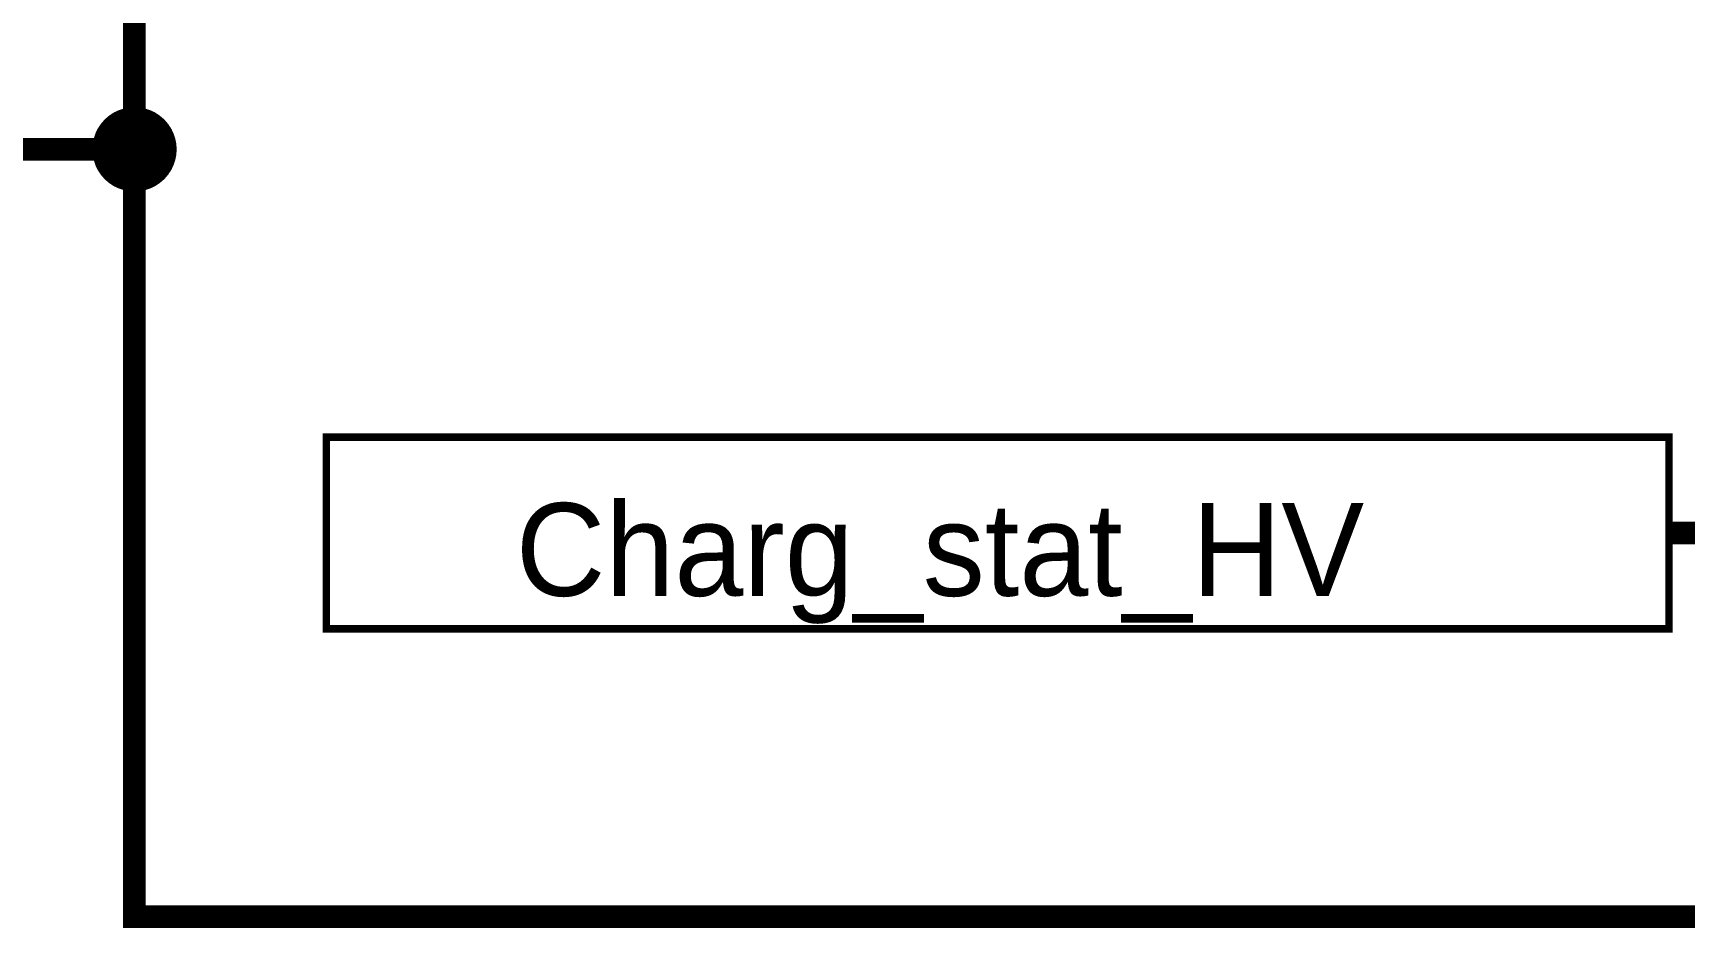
# Model space of a CAD drawing. Header units: millimetres. Extents: x 0 to 9.5, y 0 to 7.5.
# Drawn here: x 1.448 to 2.309, y 5.594 to 6.061 of the extents above; entities that cross this region are included whole.
import ezdxf

# ---------------------------------------------------------------- set-up
doc = ezdxf.new("R2010")
doc.units = ezdxf.units.MM
doc.header["$MEASUREMENT"] = 0
doc.layers.add('Sheet', color=255, linetype='Continuous')

msp = doc.modelspace()

# ---------------------------------------------------------------- linework, layer by layer
at = {"layer": 'Sheet'}
for points, const_width in [([(2.60033, 6.49996), (1.50048, 6.49996), (1.50048, 5.99994), (1.50048, 5.59998), (2.50038, 5.59998)], 0.0118), ([(1.48047, 5.99994), (1.48047, 6.00098), (1.48057, 6.00202), (1.48068, 6.00296), (1.48088, 6.004), (1.48109, 6.00494), (1.4814, 6.00588), (1.48172, 6.00682), (1.48203, 6.00776), (1.48245, 6.00859), (1.48286, 6.00953), (1.48338, 6.01036), (1.48391, 6.01109), (1.48443, 6.01192), (1.48505, 6.01265), (1.48568, 6.01338), (1.4863, 6.01411), (1.48703, 6.01474), (1.48776, 6.01536), (1.48849, 6.01599), (1.48933, 6.01651), (1.49006, 6.01703), (1.49089, 6.01755), (1.49183, 6.01797), (1.49266, 6.01839), (1.4936, 6.0187), (1.49454, 6.01901), (1.49547, 6.01933), (1.49641, 6.01953), (1.49745, 6.01974), (1.49839, 6.01985), (1.49944, 6.01995), (1.50048, 6.01995)], 0.0039), ([(1.48047, 5.99994), (1.48047, 6.00098), (1.48057, 6.00202), (1.48068, 6.00296), (1.48088, 6.004), (1.48109, 6.00494), (1.4814, 6.00588), (1.48172, 6.00682), (1.48203, 6.00776), (1.48245, 6.00859), (1.48286, 6.00953), (1.48338, 6.01036), (1.48391, 6.01109), (1.48443, 6.01192), (1.48505, 6.01265), (1.48568, 6.01338), (1.4863, 6.01411), (1.48703, 6.01474), (1.48776, 6.01536), (1.48849, 6.01599), (1.48933, 6.01651), (1.49006, 6.01703), (1.49089, 6.01755), (1.49183, 6.01797), (1.49266, 6.01839), (1.4936, 6.0187), (1.49454, 6.01901), (1.49547, 6.01933), (1.49641, 6.01953), (1.49745, 6.01974), (1.49839, 6.01985), (1.49944, 6.01995), (1.50048, 6.01995)], 0.0039), ([(1.48047, 5.99994), (1.48047, 6.00098), (1.48057, 6.00202), (1.48068, 6.00296), (1.48088, 6.004), (1.48109, 6.00494), (1.4814, 6.00588), (1.48172, 6.00682), (1.48203, 6.00776), (1.48245, 6.00859), (1.48286, 6.00953), (1.48338, 6.01036), (1.48391, 6.01109), (1.48443, 6.01192), (1.48505, 6.01265), (1.48568, 6.01338), (1.4863, 6.01411), (1.48703, 6.01474), (1.48776, 6.01536), (1.48849, 6.01599), (1.48933, 6.01651), (1.49006, 6.01703), (1.49089, 6.01755), (1.49183, 6.01797), (1.49266, 6.01839), (1.4936, 6.0187), (1.49454, 6.01901), (1.49547, 6.01933), (1.49641, 6.01953), (1.49745, 6.01974), (1.49839, 6.01985), (1.49944, 6.01995), (1.50048, 6.01995)], 0.0039), ([(1.48047, 5.99994), (1.48047, 6.00098), (1.48057, 6.00202), (1.48068, 6.00296), (1.48088, 6.004), (1.48109, 6.00494), (1.4814, 6.00588), (1.48172, 6.00682), (1.48203, 6.00776), (1.48245, 6.00859), (1.48286, 6.00953), (1.48338, 6.01036), (1.48391, 6.01109), (1.48443, 6.01192), (1.48505, 6.01265), (1.48568, 6.01338), (1.4863, 6.01411), (1.48703, 6.01474), (1.48776, 6.01536), (1.48849, 6.01599), (1.48933, 6.01651), (1.49006, 6.01703), (1.49089, 6.01755), (1.49183, 6.01797), (1.49266, 6.01839), (1.4936, 6.0187), (1.49454, 6.01901), (1.49547, 6.01933), (1.49641, 6.01953), (1.49745, 6.01974), (1.49839, 6.01985), (1.49944, 6.01995), (1.50048, 6.01995)], 0.0039), ([(1.48047, 5.99994), (1.48047, 6.00098), (1.48057, 6.00202), (1.48068, 6.00296), (1.48088, 6.004), (1.48109, 6.00494), (1.4814, 6.00588), (1.48172, 6.00682), (1.48203, 6.00776), (1.48245, 6.00859), (1.48286, 6.00953), (1.48338, 6.01036), (1.48391, 6.01109), (1.48443, 6.01192), (1.48505, 6.01265), (1.48568, 6.01338), (1.4863, 6.01411), (1.48703, 6.01474), (1.48776, 6.01536), (1.48849, 6.01599), (1.48933, 6.01651), (1.49006, 6.01703), (1.49089, 6.01755), (1.49183, 6.01797), (1.49266, 6.01839), (1.4936, 6.0187), (1.49454, 6.01901), (1.49547, 6.01933), (1.49641, 6.01953), (1.49745, 6.01974), (1.49839, 6.01985), (1.49944, 6.01995), (1.50048, 6.01995)], 0.0039), ([(1.48047, 5.99994), (1.48047, 6.00098), (1.48057, 6.00202), (1.48068, 6.00296), (1.48088, 6.004), (1.48109, 6.00494), (1.4814, 6.00588), (1.48172, 6.00682), (1.48203, 6.00776), (1.48245, 6.00859), (1.48286, 6.00953), (1.48338, 6.01036), (1.48391, 6.01109), (1.48443, 6.01192), (1.48505, 6.01265), (1.48568, 6.01338), (1.4863, 6.01411), (1.48703, 6.01474), (1.48776, 6.01536), (1.48849, 6.01599), (1.48933, 6.01651), (1.49006, 6.01703), (1.49089, 6.01755), (1.49183, 6.01797), (1.49266, 6.01839), (1.4936, 6.0187), (1.49454, 6.01901), (1.49547, 6.01933), (1.49641, 6.01953), (1.49745, 6.01974), (1.49839, 6.01985), (1.49944, 6.01995), (1.50048, 6.01995)], 0.0039), ([(1.48047, 5.99994), (1.48047, 6.00098), (1.48057, 6.00202), (1.48068, 6.00296), (1.48088, 6.004), (1.48109, 6.00494), (1.4814, 6.00588), (1.48172, 6.00682), (1.48203, 6.00776), (1.48245, 6.00859), (1.48286, 6.00953), (1.48338, 6.01036), (1.48391, 6.01109), (1.48443, 6.01192), (1.48505, 6.01265), (1.48568, 6.01338), (1.4863, 6.01411), (1.48703, 6.01474), (1.48776, 6.01536), (1.48849, 6.01599), (1.48933, 6.01651), (1.49006, 6.01703), (1.49089, 6.01755), (1.49183, 6.01797), (1.49266, 6.01839), (1.4936, 6.0187), (1.49454, 6.01901), (1.49547, 6.01933), (1.49641, 6.01953), (1.49745, 6.01974), (1.49839, 6.01985), (1.49944, 6.01995), (1.50048, 6.01995)], 0.0039), ([(1.48047, 5.99994), (1.48047, 6.00098), (1.48057, 6.00202), (1.48068, 6.00296), (1.48088, 6.004), (1.48109, 6.00494), (1.4814, 6.00588), (1.48172, 6.00682), (1.48203, 6.00776), (1.48245, 6.00859), (1.48286, 6.00953), (1.48338, 6.01036), (1.48391, 6.01109), (1.48443, 6.01192), (1.48505, 6.01265), (1.48568, 6.01338), (1.4863, 6.01411), (1.48703, 6.01474), (1.48776, 6.01536), (1.48849, 6.01599), (1.48933, 6.01651), (1.49006, 6.01703), (1.49089, 6.01755), (1.49183, 6.01797), (1.49266, 6.01839), (1.4936, 6.0187), (1.49454, 6.01901), (1.49547, 6.01933), (1.49641, 6.01953), (1.49745, 6.01974), (1.49839, 6.01985), (1.49944, 6.01995), (1.50048, 6.01995)], 0.0039), ([(1.50048, 6.01995), (1.50048, 6.01995)], 0.0039), ([(1.50048, 6.01995), (1.50152, 6.01995), (1.50256, 6.01985), (1.5035, 6.01974), (1.50454, 6.01953), (1.50548, 6.01933), (1.50642, 6.01901), (1.50736, 6.0187), (1.50829, 6.01839), (1.50913, 6.01797), (1.51007, 6.01755), (1.5109, 6.01703), (1.51163, 6.01651), (1.51246, 6.01599), (1.51319, 6.01536), (1.51392, 6.01474), (1.51465, 6.01411), (1.51528, 6.01338), (1.5159, 6.01265), (1.51653, 6.01192), (1.51705, 6.01109), (1.51757, 6.01036), (1.51809, 6.00953), (1.51851, 6.00859), (1.51892, 6.00776), (1.51924, 6.00682), (1.51955, 6.00588), (1.51986, 6.00494), (1.52007, 6.004), (1.52028, 6.00296), (1.52038, 6.00202), (1.52049, 6.00098), (1.52049, 5.99994)], 0.0039), ([(1.50048, 6.01995), (1.50048, 6.01995)], 0.0039), ([(1.50048, 6.01995), (1.50152, 6.01995), (1.50256, 6.01985), (1.5035, 6.01974), (1.50454, 6.01953), (1.50548, 6.01933), (1.50642, 6.01901), (1.50736, 6.0187), (1.50829, 6.01839), (1.50913, 6.01797), (1.51007, 6.01755), (1.5109, 6.01703), (1.51163, 6.01651), (1.51246, 6.01599), (1.51319, 6.01536), (1.51392, 6.01474), (1.51465, 6.01411), (1.51528, 6.01338), (1.5159, 6.01265), (1.51653, 6.01192), (1.51705, 6.01109), (1.51757, 6.01036), (1.51809, 6.00953), (1.51851, 6.00859), (1.51892, 6.00776), (1.51924, 6.00682), (1.51955, 6.00588), (1.51986, 6.00494), (1.52007, 6.004), (1.52028, 6.00296), (1.52038, 6.00202), (1.52049, 6.00098), (1.52049, 5.99994)], 0.0039), ([(1.50048, 6.01995), (1.50048, 6.01995)], 0.0039), ([(1.50048, 6.01995), (1.50152, 6.01995), (1.50256, 6.01985), (1.5035, 6.01974), (1.50454, 6.01953), (1.50548, 6.01933), (1.50642, 6.01901), (1.50736, 6.0187), (1.50829, 6.01839), (1.50913, 6.01797), (1.51007, 6.01755), (1.5109, 6.01703), (1.51163, 6.01651), (1.51246, 6.01599), (1.51319, 6.01536), (1.51392, 6.01474), (1.51465, 6.01411), (1.51528, 6.01338), (1.5159, 6.01265), (1.51653, 6.01192), (1.51705, 6.01109), (1.51757, 6.01036), (1.51809, 6.00953), (1.51851, 6.00859), (1.51892, 6.00776), (1.51924, 6.00682), (1.51955, 6.00588), (1.51986, 6.00494), (1.52007, 6.004), (1.52028, 6.00296), (1.52038, 6.00202), (1.52049, 6.00098), (1.52049, 5.99994)], 0.0039), ([(1.50048, 6.01995), (1.50048, 6.01995)], 0.0039), ([(1.50048, 6.01995), (1.50152, 6.01995), (1.50256, 6.01985), (1.5035, 6.01974), (1.50454, 6.01953), (1.50548, 6.01933), (1.50642, 6.01901), (1.50736, 6.0187), (1.50829, 6.01839), (1.50913, 6.01797), (1.51007, 6.01755), (1.5109, 6.01703), (1.51163, 6.01651), (1.51246, 6.01599), (1.51319, 6.01536), (1.51392, 6.01474), (1.51465, 6.01411), (1.51528, 6.01338), (1.5159, 6.01265), (1.51653, 6.01192), (1.51705, 6.01109), (1.51757, 6.01036), (1.51809, 6.00953), (1.51851, 6.00859), (1.51892, 6.00776), (1.51924, 6.00682), (1.51955, 6.00588), (1.51986, 6.00494), (1.52007, 6.004), (1.52028, 6.00296), (1.52038, 6.00202), (1.52049, 6.00098), (1.52049, 5.99994)], 0.0039), ([(1.50048, 6.01995), (1.50048, 6.01995)], 0.0039), ([(1.50048, 6.01995), (1.50152, 6.01995), (1.50256, 6.01985), (1.5035, 6.01974), (1.50454, 6.01953), (1.50548, 6.01933), (1.50642, 6.01901), (1.50736, 6.0187), (1.50829, 6.01839), (1.50913, 6.01797), (1.51007, 6.01755), (1.5109, 6.01703), (1.51163, 6.01651), (1.51246, 6.01599), (1.51319, 6.01536), (1.51392, 6.01474), (1.51465, 6.01411), (1.51528, 6.01338), (1.5159, 6.01265), (1.51653, 6.01192), (1.51705, 6.01109), (1.51757, 6.01036), (1.51809, 6.00953), (1.51851, 6.00859), (1.51892, 6.00776), (1.51924, 6.00682), (1.51955, 6.00588), (1.51986, 6.00494), (1.52007, 6.004), (1.52028, 6.00296), (1.52038, 6.00202), (1.52049, 6.00098), (1.52049, 5.99994)], 0.0039), ([(1.50048, 6.01995), (1.50048, 6.01995)], 0.0039), ([(1.50048, 6.01995), (1.50152, 6.01995), (1.50256, 6.01985), (1.5035, 6.01974), (1.50454, 6.01953), (1.50548, 6.01933), (1.50642, 6.01901), (1.50736, 6.0187), (1.50829, 6.01839), (1.50913, 6.01797), (1.51007, 6.01755), (1.5109, 6.01703), (1.51163, 6.01651), (1.51246, 6.01599), (1.51319, 6.01536), (1.51392, 6.01474), (1.51465, 6.01411), (1.51528, 6.01338), (1.5159, 6.01265), (1.51653, 6.01192), (1.51705, 6.01109), (1.51757, 6.01036), (1.51809, 6.00953), (1.51851, 6.00859), (1.51892, 6.00776), (1.51924, 6.00682), (1.51955, 6.00588), (1.51986, 6.00494), (1.52007, 6.004), (1.52028, 6.00296), (1.52038, 6.00202), (1.52049, 6.00098), (1.52049, 5.99994)], 0.0039), ([(1.50048, 6.01995), (1.50048, 6.01995)], 0.0039), ([(1.50048, 6.01995), (1.50152, 6.01995), (1.50256, 6.01985), (1.5035, 6.01974), (1.50454, 6.01953), (1.50548, 6.01933), (1.50642, 6.01901), (1.50736, 6.0187), (1.50829, 6.01839), (1.50913, 6.01797), (1.51007, 6.01755), (1.5109, 6.01703), (1.51163, 6.01651), (1.51246, 6.01599), (1.51319, 6.01536), (1.51392, 6.01474), (1.51465, 6.01411), (1.51528, 6.01338), (1.5159, 6.01265), (1.51653, 6.01192), (1.51705, 6.01109), (1.51757, 6.01036), (1.51809, 6.00953), (1.51851, 6.00859), (1.51892, 6.00776), (1.51924, 6.00682), (1.51955, 6.00588), (1.51986, 6.00494), (1.52007, 6.004), (1.52028, 6.00296), (1.52038, 6.00202), (1.52049, 6.00098), (1.52049, 5.99994)], 0.0039), ([(1.50048, 6.01995), (1.50048, 6.01995)], 0.0039), ([(1.50048, 6.01995), (1.50152, 6.01995), (1.50256, 6.01985), (1.5035, 6.01974), (1.50454, 6.01953), (1.50548, 6.01933), (1.50642, 6.01901), (1.50736, 6.0187), (1.50829, 6.01839), (1.50913, 6.01797), (1.51007, 6.01755), (1.5109, 6.01703), (1.51163, 6.01651), (1.51246, 6.01599), (1.51319, 6.01536), (1.51392, 6.01474), (1.51465, 6.01411), (1.51528, 6.01338), (1.5159, 6.01265), (1.51653, 6.01192), (1.51705, 6.01109), (1.51757, 6.01036), (1.51809, 6.00953), (1.51851, 6.00859), (1.51892, 6.00776), (1.51924, 6.00682), (1.51955, 6.00588), (1.51986, 6.00494), (1.52007, 6.004), (1.52028, 6.00296), (1.52038, 6.00202), (1.52049, 6.00098), (1.52049, 5.99994)], 0.0039), ([(1.30058, 5.99994), (1.50048, 5.99994)], 0.0118), ([(1.50048, 5.97992), (1.49944, 5.97992), (1.49839, 5.98003), (1.49745, 5.98013), (1.49641, 5.98034), (1.49547, 5.98055), (1.49454, 5.98086), (1.4936, 5.98117), (1.49266, 5.98149), (1.49183, 5.9819), (1.49089, 5.98232), (1.49006, 5.98284), (1.48933, 5.98336), (1.48849, 5.98389), (1.48776, 5.98451), (1.48703, 5.98514), (1.4863, 5.98576), (1.48568, 5.98649), (1.48505, 5.98722), (1.48443, 5.98795), (1.48391, 5.98878), (1.48338, 5.98951), (1.48286, 5.99035), (1.48245, 5.99129), (1.48203, 5.99212), (1.48172, 5.99306), (1.4814, 5.994), (1.48109, 5.99493), (1.48088, 5.99587), (1.48068, 5.99691), (1.48057, 5.99785), (1.48047, 5.9989), (1.48047, 5.99994)], 0.0039), ([(1.48047, 5.99994), (1.48047, 5.99994)], 0.0039), ([(1.50048, 5.97992), (1.49944, 5.97992), (1.49839, 5.98003), (1.49745, 5.98013), (1.49641, 5.98034), (1.49547, 5.98055), (1.49454, 5.98086), (1.4936, 5.98117), (1.49266, 5.98149), (1.49183, 5.9819), (1.49089, 5.98232), (1.49006, 5.98284), (1.48933, 5.98336), (1.48849, 5.98389), (1.48776, 5.98451), (1.48703, 5.98514), (1.4863, 5.98576), (1.48568, 5.98649), (1.48505, 5.98722), (1.48443, 5.98795), (1.48391, 5.98878), (1.48338, 5.98951), (1.48286, 5.99035), (1.48245, 5.99129), (1.48203, 5.99212), (1.48172, 5.99306), (1.4814, 5.994), (1.48109, 5.99493), (1.48088, 5.99587), (1.48068, 5.99691), (1.48057, 5.99785), (1.48047, 5.9989), (1.48047, 5.99994)], 0.0039), ([(1.48047, 5.99994), (1.48047, 5.99994)], 0.0039), ([(1.50048, 5.97992), (1.49944, 5.97992), (1.49839, 5.98003), (1.49745, 5.98013), (1.49641, 5.98034), (1.49547, 5.98055), (1.49454, 5.98086), (1.4936, 5.98117), (1.49266, 5.98149), (1.49183, 5.9819), (1.49089, 5.98232), (1.49006, 5.98284), (1.48933, 5.98336), (1.48849, 5.98389), (1.48776, 5.98451), (1.48703, 5.98514), (1.4863, 5.98576), (1.48568, 5.98649), (1.48505, 5.98722), (1.48443, 5.98795), (1.48391, 5.98878), (1.48338, 5.98951), (1.48286, 5.99035), (1.48245, 5.99129), (1.48203, 5.99212), (1.48172, 5.99306), (1.4814, 5.994), (1.48109, 5.99493), (1.48088, 5.99587), (1.48068, 5.99691), (1.48057, 5.99785), (1.48047, 5.9989), (1.48047, 5.99994)], 0.0039), ([(1.48047, 5.99994), (1.48047, 5.99994)], 0.0039), ([(1.50048, 5.97992), (1.49944, 5.97992), (1.49839, 5.98003), (1.49745, 5.98013), (1.49641, 5.98034), (1.49547, 5.98055), (1.49454, 5.98086), (1.4936, 5.98117), (1.49266, 5.98149), (1.49183, 5.9819), (1.49089, 5.98232), (1.49006, 5.98284), (1.48933, 5.98336), (1.48849, 5.98389), (1.48776, 5.98451), (1.48703, 5.98514), (1.4863, 5.98576), (1.48568, 5.98649), (1.48505, 5.98722), (1.48443, 5.98795), (1.48391, 5.98878), (1.48338, 5.98951), (1.48286, 5.99035), (1.48245, 5.99129), (1.48203, 5.99212), (1.48172, 5.99306), (1.4814, 5.994), (1.48109, 5.99493), (1.48088, 5.99587), (1.48068, 5.99691), (1.48057, 5.99785), (1.48047, 5.9989), (1.48047, 5.99994)], 0.0039), ([(1.48047, 5.99994), (1.48047, 5.99994)], 0.0039), ([(1.50048, 5.97992), (1.49944, 5.97992), (1.49839, 5.98003), (1.49745, 5.98013), (1.49641, 5.98034), (1.49547, 5.98055), (1.49454, 5.98086), (1.4936, 5.98117), (1.49266, 5.98149), (1.49183, 5.9819), (1.49089, 5.98232), (1.49006, 5.98284), (1.48933, 5.98336), (1.48849, 5.98389), (1.48776, 5.98451), (1.48703, 5.98514), (1.4863, 5.98576), (1.48568, 5.98649), (1.48505, 5.98722), (1.48443, 5.98795), (1.48391, 5.98878), (1.48338, 5.98951), (1.48286, 5.99035), (1.48245, 5.99129), (1.48203, 5.99212), (1.48172, 5.99306), (1.4814, 5.994), (1.48109, 5.99493), (1.48088, 5.99587), (1.48068, 5.99691), (1.48057, 5.99785), (1.48047, 5.9989), (1.48047, 5.99994)], 0.0039), ([(1.48047, 5.99994), (1.48047, 5.99994)], 0.0039), ([(1.50048, 5.97992), (1.49944, 5.97992), (1.49839, 5.98003), (1.49745, 5.98013), (1.49641, 5.98034), (1.49547, 5.98055), (1.49454, 5.98086), (1.4936, 5.98117), (1.49266, 5.98149), (1.49183, 5.9819), (1.49089, 5.98232), (1.49006, 5.98284), (1.48933, 5.98336), (1.48849, 5.98389), (1.48776, 5.98451), (1.48703, 5.98514), (1.4863, 5.98576), (1.48568, 5.98649), (1.48505, 5.98722), (1.48443, 5.98795), (1.48391, 5.98878), (1.48338, 5.98951), (1.48286, 5.99035), (1.48245, 5.99129), (1.48203, 5.99212), (1.48172, 5.99306), (1.4814, 5.994), (1.48109, 5.99493), (1.48088, 5.99587), (1.48068, 5.99691), (1.48057, 5.99785), (1.48047, 5.9989), (1.48047, 5.99994)], 0.0039), ([(1.48047, 5.99994), (1.48047, 5.99994)], 0.0039), ([(1.50048, 5.97992), (1.49944, 5.97992), (1.49839, 5.98003), (1.49745, 5.98013), (1.49641, 5.98034), (1.49547, 5.98055), (1.49454, 5.98086), (1.4936, 5.98117), (1.49266, 5.98149), (1.49183, 5.9819), (1.49089, 5.98232), (1.49006, 5.98284), (1.48933, 5.98336), (1.48849, 5.98389), (1.48776, 5.98451), (1.48703, 5.98514), (1.4863, 5.98576), (1.48568, 5.98649), (1.48505, 5.98722), (1.48443, 5.98795), (1.48391, 5.98878), (1.48338, 5.98951), (1.48286, 5.99035), (1.48245, 5.99129), (1.48203, 5.99212), (1.48172, 5.99306), (1.4814, 5.994), (1.48109, 5.99493), (1.48088, 5.99587), (1.48068, 5.99691), (1.48057, 5.99785), (1.48047, 5.9989), (1.48047, 5.99994)], 0.0039), ([(1.48047, 5.99994), (1.48047, 5.99994)], 0.0039), ([(1.50048, 5.97992), (1.49944, 5.97992), (1.49839, 5.98003), (1.49745, 5.98013), (1.49641, 5.98034), (1.49547, 5.98055), (1.49454, 5.98086), (1.4936, 5.98117), (1.49266, 5.98149), (1.49183, 5.9819), (1.49089, 5.98232), (1.49006, 5.98284), (1.48933, 5.98336), (1.48849, 5.98389), (1.48776, 5.98451), (1.48703, 5.98514), (1.4863, 5.98576), (1.48568, 5.98649), (1.48505, 5.98722), (1.48443, 5.98795), (1.48391, 5.98878), (1.48338, 5.98951), (1.48286, 5.99035), (1.48245, 5.99129), (1.48203, 5.99212), (1.48172, 5.99306), (1.4814, 5.994), (1.48109, 5.99493), (1.48088, 5.99587), (1.48068, 5.99691), (1.48057, 5.99785), (1.48047, 5.9989), (1.48047, 5.99994)], 0.0039), ([(1.48047, 5.99994), (1.48047, 5.99994)], 0.0039), ([(1.52049, 5.99994), (1.52049, 5.9989), (1.52038, 5.99785), (1.52028, 5.99691), (1.52007, 5.99587), (1.51986, 5.99493), (1.51955, 5.994), (1.51924, 5.99306), (1.51892, 5.99212), (1.51851, 5.99129), (1.51809, 5.99035), (1.51757, 5.98951), (1.51705, 5.98878), (1.51653, 5.98795), (1.5159, 5.98722), (1.51528, 5.98649), (1.51465, 5.98576), (1.51392, 5.98514), (1.51319, 5.98451), (1.51246, 5.98389), (1.51163, 5.98336), (1.5109, 5.98284), (1.51007, 5.98232), (1.50913, 5.9819), (1.50829, 5.98149), (1.50736, 5.98117), (1.50642, 5.98086), (1.50548, 5.98055), (1.50454, 5.98034), (1.5035, 5.98013), (1.50256, 5.98003), (1.50152, 5.97992), (1.50048, 5.97992)], 0.0039), ([(1.52049, 5.99994), (1.52049, 5.9989), (1.52038, 5.99785), (1.52028, 5.99691), (1.52007, 5.99587), (1.51986, 5.99493), (1.51955, 5.994), (1.51924, 5.99306), (1.51892, 5.99212), (1.51851, 5.99129), (1.51809, 5.99035), (1.51757, 5.98951), (1.51705, 5.98878), (1.51653, 5.98795), (1.5159, 5.98722), (1.51528, 5.98649), (1.51465, 5.98576), (1.51392, 5.98514), (1.51319, 5.98451), (1.51246, 5.98389), (1.51163, 5.98336), (1.5109, 5.98284), (1.51007, 5.98232), (1.50913, 5.9819), (1.50829, 5.98149), (1.50736, 5.98117), (1.50642, 5.98086), (1.50548, 5.98055), (1.50454, 5.98034), (1.5035, 5.98013), (1.50256, 5.98003), (1.50152, 5.97992), (1.50048, 5.97992)], 0.0039), ([(1.52049, 5.99994), (1.52049, 5.9989), (1.52038, 5.99785), (1.52028, 5.99691), (1.52007, 5.99587), (1.51986, 5.99493), (1.51955, 5.994), (1.51924, 5.99306), (1.51892, 5.99212), (1.51851, 5.99129), (1.51809, 5.99035), (1.51757, 5.98951), (1.51705, 5.98878), (1.51653, 5.98795), (1.5159, 5.98722), (1.51528, 5.98649), (1.51465, 5.98576), (1.51392, 5.98514), (1.51319, 5.98451), (1.51246, 5.98389), (1.51163, 5.98336), (1.5109, 5.98284), (1.51007, 5.98232), (1.50913, 5.9819), (1.50829, 5.98149), (1.50736, 5.98117), (1.50642, 5.98086), (1.50548, 5.98055), (1.50454, 5.98034), (1.5035, 5.98013), (1.50256, 5.98003), (1.50152, 5.97992), (1.50048, 5.97992)], 0.0039), ([(1.52049, 5.99994), (1.52049, 5.9989), (1.52038, 5.99785), (1.52028, 5.99691), (1.52007, 5.99587), (1.51986, 5.99493), (1.51955, 5.994), (1.51924, 5.99306), (1.51892, 5.99212), (1.51851, 5.99129), (1.51809, 5.99035), (1.51757, 5.98951), (1.51705, 5.98878), (1.51653, 5.98795), (1.5159, 5.98722), (1.51528, 5.98649), (1.51465, 5.98576), (1.51392, 5.98514), (1.51319, 5.98451), (1.51246, 5.98389), (1.51163, 5.98336), (1.5109, 5.98284), (1.51007, 5.98232), (1.50913, 5.9819), (1.50829, 5.98149), (1.50736, 5.98117), (1.50642, 5.98086), (1.50548, 5.98055), (1.50454, 5.98034), (1.5035, 5.98013), (1.50256, 5.98003), (1.50152, 5.97992), (1.50048, 5.97992)], 0.0039), ([(1.52049, 5.99994), (1.52049, 5.9989), (1.52038, 5.99785), (1.52028, 5.99691), (1.52007, 5.99587), (1.51986, 5.99493), (1.51955, 5.994), (1.51924, 5.99306), (1.51892, 5.99212), (1.51851, 5.99129), (1.51809, 5.99035), (1.51757, 5.98951), (1.51705, 5.98878), (1.51653, 5.98795), (1.5159, 5.98722), (1.51528, 5.98649), (1.51465, 5.98576), (1.51392, 5.98514), (1.51319, 5.98451), (1.51246, 5.98389), (1.51163, 5.98336), (1.5109, 5.98284), (1.51007, 5.98232), (1.50913, 5.9819), (1.50829, 5.98149), (1.50736, 5.98117), (1.50642, 5.98086), (1.50548, 5.98055), (1.50454, 5.98034), (1.5035, 5.98013), (1.50256, 5.98003), (1.50152, 5.97992), (1.50048, 5.97992)], 0.0039), ([(1.52049, 5.99994), (1.52049, 5.9989), (1.52038, 5.99785), (1.52028, 5.99691), (1.52007, 5.99587), (1.51986, 5.99493), (1.51955, 5.994), (1.51924, 5.99306), (1.51892, 5.99212), (1.51851, 5.99129), (1.51809, 5.99035), (1.51757, 5.98951), (1.51705, 5.98878), (1.51653, 5.98795), (1.5159, 5.98722), (1.51528, 5.98649), (1.51465, 5.98576), (1.51392, 5.98514), (1.51319, 5.98451), (1.51246, 5.98389), (1.51163, 5.98336), (1.5109, 5.98284), (1.51007, 5.98232), (1.50913, 5.9819), (1.50829, 5.98149), (1.50736, 5.98117), (1.50642, 5.98086), (1.50548, 5.98055), (1.50454, 5.98034), (1.5035, 5.98013), (1.50256, 5.98003), (1.50152, 5.97992), (1.50048, 5.97992)], 0.0039), ([(1.52049, 5.99994), (1.52049, 5.9989), (1.52038, 5.99785), (1.52028, 5.99691), (1.52007, 5.99587), (1.51986, 5.99493), (1.51955, 5.994), (1.51924, 5.99306), (1.51892, 5.99212), (1.51851, 5.99129), (1.51809, 5.99035), (1.51757, 5.98951), (1.51705, 5.98878), (1.51653, 5.98795), (1.5159, 5.98722), (1.51528, 5.98649), (1.51465, 5.98576), (1.51392, 5.98514), (1.51319, 5.98451), (1.51246, 5.98389), (1.51163, 5.98336), (1.5109, 5.98284), (1.51007, 5.98232), (1.50913, 5.9819), (1.50829, 5.98149), (1.50736, 5.98117), (1.50642, 5.98086), (1.50548, 5.98055), (1.50454, 5.98034), (1.5035, 5.98013), (1.50256, 5.98003), (1.50152, 5.97992), (1.50048, 5.97992)], 0.0039), ([(1.52049, 5.99994), (1.52049, 5.9989), (1.52038, 5.99785), (1.52028, 5.99691), (1.52007, 5.99587), (1.51986, 5.99493), (1.51955, 5.994), (1.51924, 5.99306), (1.51892, 5.99212), (1.51851, 5.99129), (1.51809, 5.99035), (1.51757, 5.98951), (1.51705, 5.98878), (1.51653, 5.98795), (1.5159, 5.98722), (1.51528, 5.98649), (1.51465, 5.98576), (1.51392, 5.98514), (1.51319, 5.98451), (1.51246, 5.98389), (1.51163, 5.98336), (1.5109, 5.98284), (1.51007, 5.98232), (1.50913, 5.9819), (1.50829, 5.98149), (1.50736, 5.98117), (1.50642, 5.98086), (1.50548, 5.98055), (1.50454, 5.98034), (1.5035, 5.98013), (1.50256, 5.98003), (1.50152, 5.97992), (1.50048, 5.97992)], 0.0039), ([(1.52049, 5.99994), (1.52049, 5.99994), (1.52049, 5.99994), (1.52049, 5.99994), (1.52049, 5.99994), (1.52049, 5.99994), (1.52049, 5.99994), (1.52049, 5.99994), (1.52049, 5.99994), (1.52049, 5.99994), (1.52049, 5.99994), (1.52049, 5.99994), (1.52049, 5.99994), (1.52049, 5.99994), (1.52049, 5.99994), (1.52049, 5.99994), (1.52049, 5.99994), (1.52049, 5.99994), (1.52049, 5.99994), (1.52049, 5.99994), (1.52049, 5.99994), (1.52049, 5.99994), (1.52049, 5.99994), (1.52049, 5.99994), (1.52049, 5.99994), (1.52049, 5.99994), (1.52049, 5.99994), (1.52049, 5.99994), (1.52049, 5.99994), (1.52049, 5.99994), (1.52049, 5.99994), (1.52049, 5.99994), (1.52049, 5.99994)], 0.0039), ([(1.52049, 5.99994), (1.52049, 5.99994)], 0.0039), ([(1.52049, 5.99994), (1.52049, 5.99994), (1.52049, 5.99994), (1.52049, 5.99994), (1.52049, 5.99994), (1.52049, 5.99994), (1.52049, 5.99994), (1.52049, 5.99994), (1.52049, 5.99994), (1.52049, 5.99994), (1.52049, 5.99994), (1.52049, 5.99994), (1.52049, 5.99994), (1.52049, 5.99994), (1.52049, 5.99994), (1.52049, 5.99994), (1.52049, 5.99994), (1.52049, 5.99994), (1.52049, 5.99994), (1.52049, 5.99994), (1.52049, 5.99994), (1.52049, 5.99994), (1.52049, 5.99994), (1.52049, 5.99994), (1.52049, 5.99994), (1.52049, 5.99994), (1.52049, 5.99994), (1.52049, 5.99994), (1.52049, 5.99994), (1.52049, 5.99994), (1.52049, 5.99994), (1.52049, 5.99994), (1.52049, 5.99994)], 0.0039), ([(1.52049, 5.99994), (1.52049, 5.99994)], 0.0039), ([(1.52049, 5.99994), (1.52049, 5.99994), (1.52049, 5.99994), (1.52049, 5.99994), (1.52049, 5.99994), (1.52049, 5.99994), (1.52049, 5.99994), (1.52049, 5.99994), (1.52049, 5.99994), (1.52049, 5.99994), (1.52049, 5.99994), (1.52049, 5.99994), (1.52049, 5.99994), (1.52049, 5.99994), (1.52049, 5.99994), (1.52049, 5.99994), (1.52049, 5.99994), (1.52049, 5.99994), (1.52049, 5.99994), (1.52049, 5.99994), (1.52049, 5.99994), (1.52049, 5.99994), (1.52049, 5.99994), (1.52049, 5.99994), (1.52049, 5.99994), (1.52049, 5.99994), (1.52049, 5.99994), (1.52049, 5.99994), (1.52049, 5.99994), (1.52049, 5.99994), (1.52049, 5.99994), (1.52049, 5.99994), (1.52049, 5.99994)], 0.0039), ([(1.52049, 5.99994), (1.52049, 5.99994)], 0.0039), ([(1.52049, 5.99994), (1.52049, 5.99994), (1.52049, 5.99994), (1.52049, 5.99994), (1.52049, 5.99994), (1.52049, 5.99994), (1.52049, 5.99994), (1.52049, 5.99994), (1.52049, 5.99994), (1.52049, 5.99994), (1.52049, 5.99994), (1.52049, 5.99994), (1.52049, 5.99994), (1.52049, 5.99994), (1.52049, 5.99994), (1.52049, 5.99994), (1.52049, 5.99994), (1.52049, 5.99994), (1.52049, 5.99994), (1.52049, 5.99994), (1.52049, 5.99994), (1.52049, 5.99994), (1.52049, 5.99994), (1.52049, 5.99994), (1.52049, 5.99994), (1.52049, 5.99994), (1.52049, 5.99994), (1.52049, 5.99994), (1.52049, 5.99994), (1.52049, 5.99994), (1.52049, 5.99994), (1.52049, 5.99994), (1.52049, 5.99994)], 0.0039), ([(1.52049, 5.99994), (1.52049, 5.99994)], 0.0039), ([(1.52049, 5.99994), (1.52049, 5.99994), (1.52049, 5.99994), (1.52049, 5.99994), (1.52049, 5.99994), (1.52049, 5.99994), (1.52049, 5.99994), (1.52049, 5.99994), (1.52049, 5.99994), (1.52049, 5.99994), (1.52049, 5.99994), (1.52049, 5.99994), (1.52049, 5.99994), (1.52049, 5.99994), (1.52049, 5.99994), (1.52049, 5.99994), (1.52049, 5.99994), (1.52049, 5.99994), (1.52049, 5.99994), (1.52049, 5.99994), (1.52049, 5.99994), (1.52049, 5.99994), (1.52049, 5.99994), (1.52049, 5.99994), (1.52049, 5.99994), (1.52049, 5.99994), (1.52049, 5.99994), (1.52049, 5.99994), (1.52049, 5.99994), (1.52049, 5.99994), (1.52049, 5.99994), (1.52049, 5.99994), (1.52049, 5.99994)], 0.0039), ([(1.52049, 5.99994), (1.52049, 5.99994)], 0.0039), ([(1.52049, 5.99994), (1.52049, 5.99994), (1.52049, 5.99994), (1.52049, 5.99994), (1.52049, 5.99994), (1.52049, 5.99994), (1.52049, 5.99994), (1.52049, 5.99994), (1.52049, 5.99994), (1.52049, 5.99994), (1.52049, 5.99994), (1.52049, 5.99994), (1.52049, 5.99994), (1.52049, 5.99994), (1.52049, 5.99994), (1.52049, 5.99994), (1.52049, 5.99994), (1.52049, 5.99994), (1.52049, 5.99994), (1.52049, 5.99994), (1.52049, 5.99994), (1.52049, 5.99994), (1.52049, 5.99994), (1.52049, 5.99994), (1.52049, 5.99994), (1.52049, 5.99994), (1.52049, 5.99994), (1.52049, 5.99994), (1.52049, 5.99994), (1.52049, 5.99994), (1.52049, 5.99994), (1.52049, 5.99994), (1.52049, 5.99994)], 0.0039), ([(1.52049, 5.99994), (1.52049, 5.99994)], 0.0039), ([(1.52049, 5.99994), (1.52049, 5.99994), (1.52049, 5.99994), (1.52049, 5.99994), (1.52049, 5.99994), (1.52049, 5.99994), (1.52049, 5.99994), (1.52049, 5.99994), (1.52049, 5.99994), (1.52049, 5.99994), (1.52049, 5.99994), (1.52049, 5.99994), (1.52049, 5.99994), (1.52049, 5.99994), (1.52049, 5.99994), (1.52049, 5.99994), (1.52049, 5.99994), (1.52049, 5.99994), (1.52049, 5.99994), (1.52049, 5.99994), (1.52049, 5.99994), (1.52049, 5.99994), (1.52049, 5.99994), (1.52049, 5.99994), (1.52049, 5.99994), (1.52049, 5.99994), (1.52049, 5.99994), (1.52049, 5.99994), (1.52049, 5.99994), (1.52049, 5.99994), (1.52049, 5.99994), (1.52049, 5.99994), (1.52049, 5.99994)], 0.0039), ([(1.52049, 5.99994), (1.52049, 5.99994)], 0.0039), ([(1.52049, 5.99994), (1.52049, 5.99994), (1.52049, 5.99994), (1.52049, 5.99994), (1.52049, 5.99994), (1.52049, 5.99994), (1.52049, 5.99994), (1.52049, 5.99994), (1.52049, 5.99994), (1.52049, 5.99994), (1.52049, 5.99994), (1.52049, 5.99994), (1.52049, 5.99994), (1.52049, 5.99994), (1.52049, 5.99994), (1.52049, 5.99994), (1.52049, 5.99994), (1.52049, 5.99994), (1.52049, 5.99994), (1.52049, 5.99994), (1.52049, 5.99994), (1.52049, 5.99994), (1.52049, 5.99994), (1.52049, 5.99994), (1.52049, 5.99994), (1.52049, 5.99994), (1.52049, 5.99994), (1.52049, 5.99994), (1.52049, 5.99994), (1.52049, 5.99994), (1.52049, 5.99994), (1.52049, 5.99994), (1.52049, 5.99994)], 0.0039), ([(1.52049, 5.99994), (1.52049, 5.99994)], 0.0039), ([(2.30038, 5.79991), (2.50038, 5.79991)], 0.0118)]:
    msp.add_lwpolyline(points, dxfattribs=dict(at, const_width=const_width))
at = {"layer": 'Sheet', "const_width": 0.02}
msp.add_lwpolyline([(1.49, 6, 1), (1.51, 6, 1)], format="xyb", close=True, dxfattribs=at)
at = {"layer": 'Sheet', "const_width": 0.0039}
for points in [[(1.60053, 5.84994), (1.60053, 5.74998), (2.30038, 5.74998), (2.30038, 5.84994), (1.60053, 5.84994), (1.60053, 5.84994)], [(1.60053, 5.74998), (1.60053, 5.84994), (2.30038, 5.84994), (2.30038, 5.74998), (1.60053, 5.74998)]]:
    msp.add_lwpolyline(points, close=True, dxfattribs=at)

# ---------------------------------------------------------------- texts
at = {"layer": 'Sheet'}
msp.add_text('Charg_stat_HV', height=0.0483656, dxfattribs=at).set_placement((1.69923, 5.76718))

doc.saveas('drawing.dxf')
